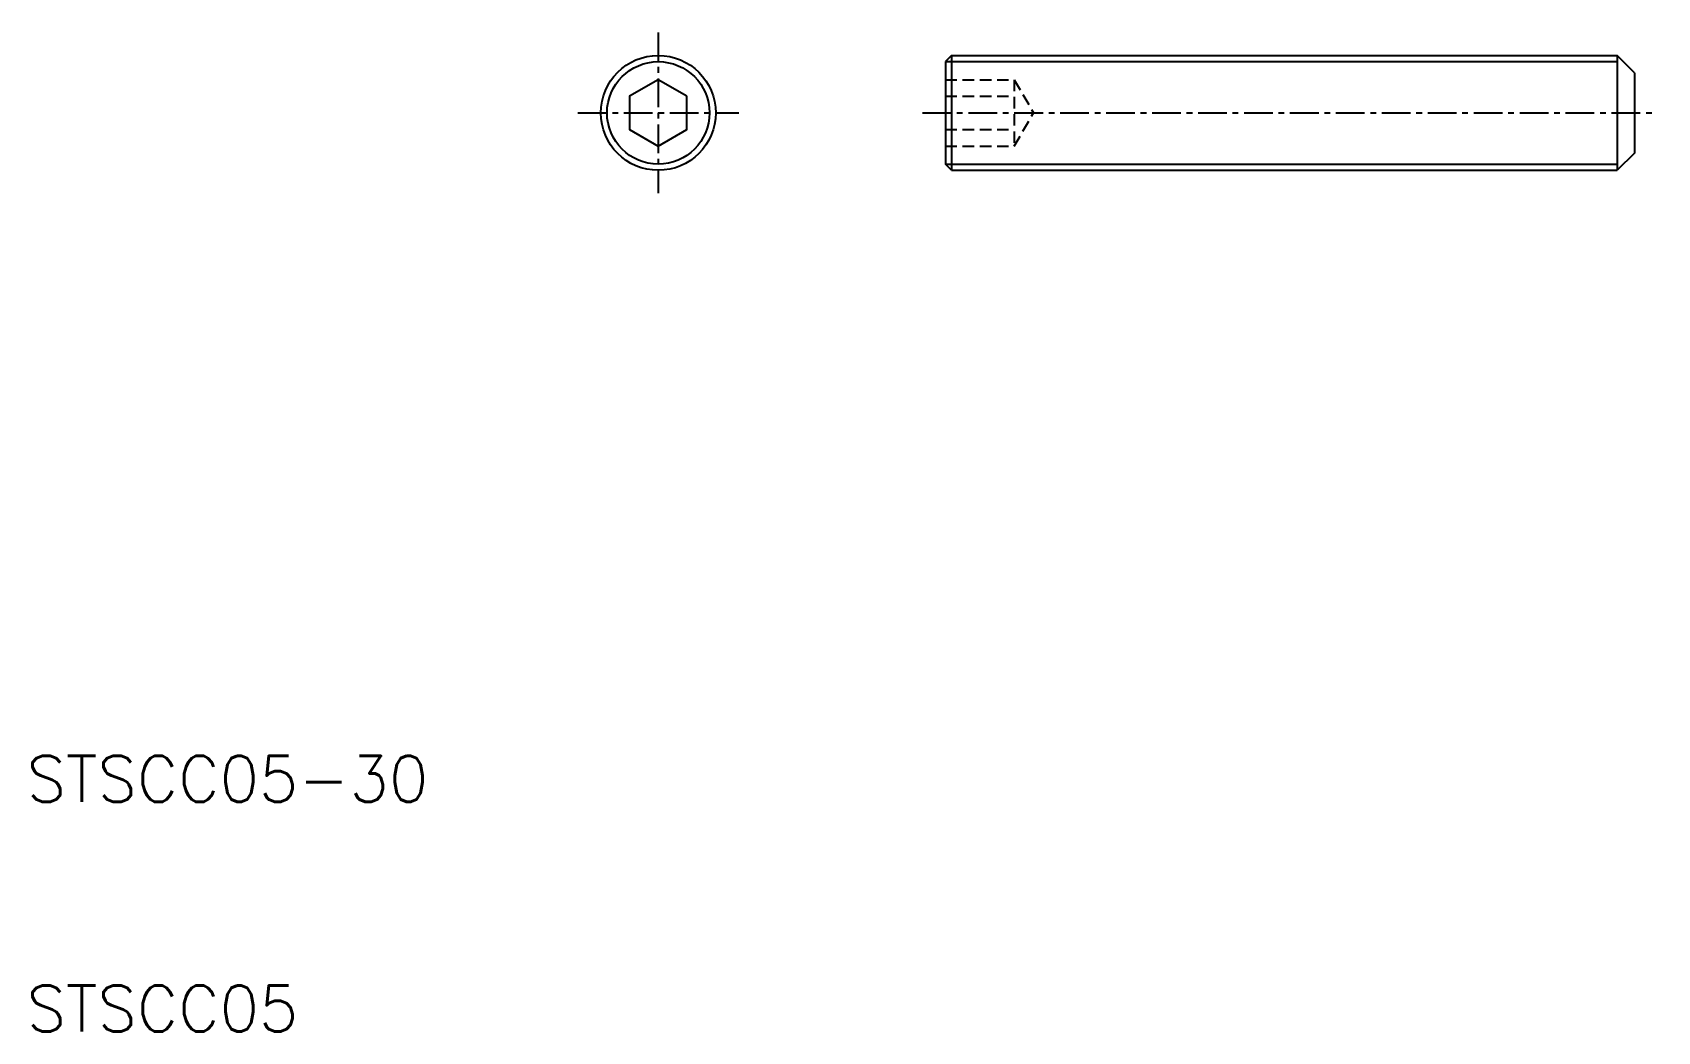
# Model space of a CAD drawing. Extents: x 10.3 to 81, y 10 to 53.5.
import ezdxf

# ---------------------------------------------------------------- set-up
doc = ezdxf.new("R2010")
doc.units = 0
doc.linetypes.add('CENTER', pattern=[2, 1.25, -0.25, 0.25, -0.25])
doc.linetypes.add('DASHED', pattern=[0.75, 0.5, -0.25])
doc.layers.get('0').update_dxf_attribs({"linetype": 'CONTINUOUS'})
doc.layers.add('CENTER', color=1, linetype='CENTER')
doc.styles.get("Standard").update_dxf_attribs({"font": 'txt.shx'})

msp = doc.modelspace()

# ---------------------------------------------------------------- linework, layer by layer
at = {"color": 7, "linetype": 'CONTINUOUS'}
for p, q in [((50.27, 52.5), (50, 52.23)), ((50.27, 52.5), (79.25, 52.5)), ((50.27, 52.5), (50.27, 47.5)), ((80, 51.75), (79.25, 52.5)), ((79.25, 52.5), (79.25, 47.5)), ((50, 52.23), (50, 47.77)), ((80, 51.75), (80, 48.25)), ((80, 48.25), (79.25, 47.5)), ((50.27, 47.5), (50, 47.77)), ((50.27, 47.5), (79.25, 47.5))]:
    msp.add_line(p, q, dxfattribs=at)
at = {"color": 3, "linetype": 'CONTINUOUS'}
for p, q in [((50, 52.23), (79.25, 52.23)), ((50, 47.77), (79.25, 47.77))]:
    msp.add_line(p, q, dxfattribs=at)
at = {"color": 3, "linetype": 'DASHED'}
for p, q in [((50, 51.443), (53, 51.443)), ((53, 51.443), (53, 48.557)), ((53, 51.443), (53.833, 50)), ((50, 50.722), (53, 50.722)), ((53, 48.557), (53.833, 50)), ((50, 49.278), (53, 49.278)), ((50, 48.557), (53, 48.557))]:
    msp.add_line(p, q, dxfattribs=at)
at = {"color": 7, "linetype": 'CONTINUOUS'}
msp.add_lwpolyline([(38.75, 50.722), (37.5, 51.443), (36.25, 50.722), (36.25, 49.278), (37.5, 48.557), (38.75, 49.278)], close=True, dxfattribs=at)
for radius in [2.5, 2.23]:
    msp.add_circle((37.5, 50), radius, dxfattribs=at)
at = {"layer": 'CENTER', "linetype": 'CENTER'}
for p, q in [((37.5, 53.5), (37.5, 46.5)), ((34, 50), (41, 50)), ((49, 50), (81, 50))]:
    msp.add_line(p, q, dxfattribs=at)

# ---------------------------------------------------------------- texts
at = {"color": 7, "linetype": 'CONTINUOUS'}
for s, p in [('STSCC05-30', (10, 20)), ('STSCC05', (10, 10))]:
    msp.add_text(s, height=2, dxfattribs=at).set_placement(p)

doc.saveas('drawing.dxf')
